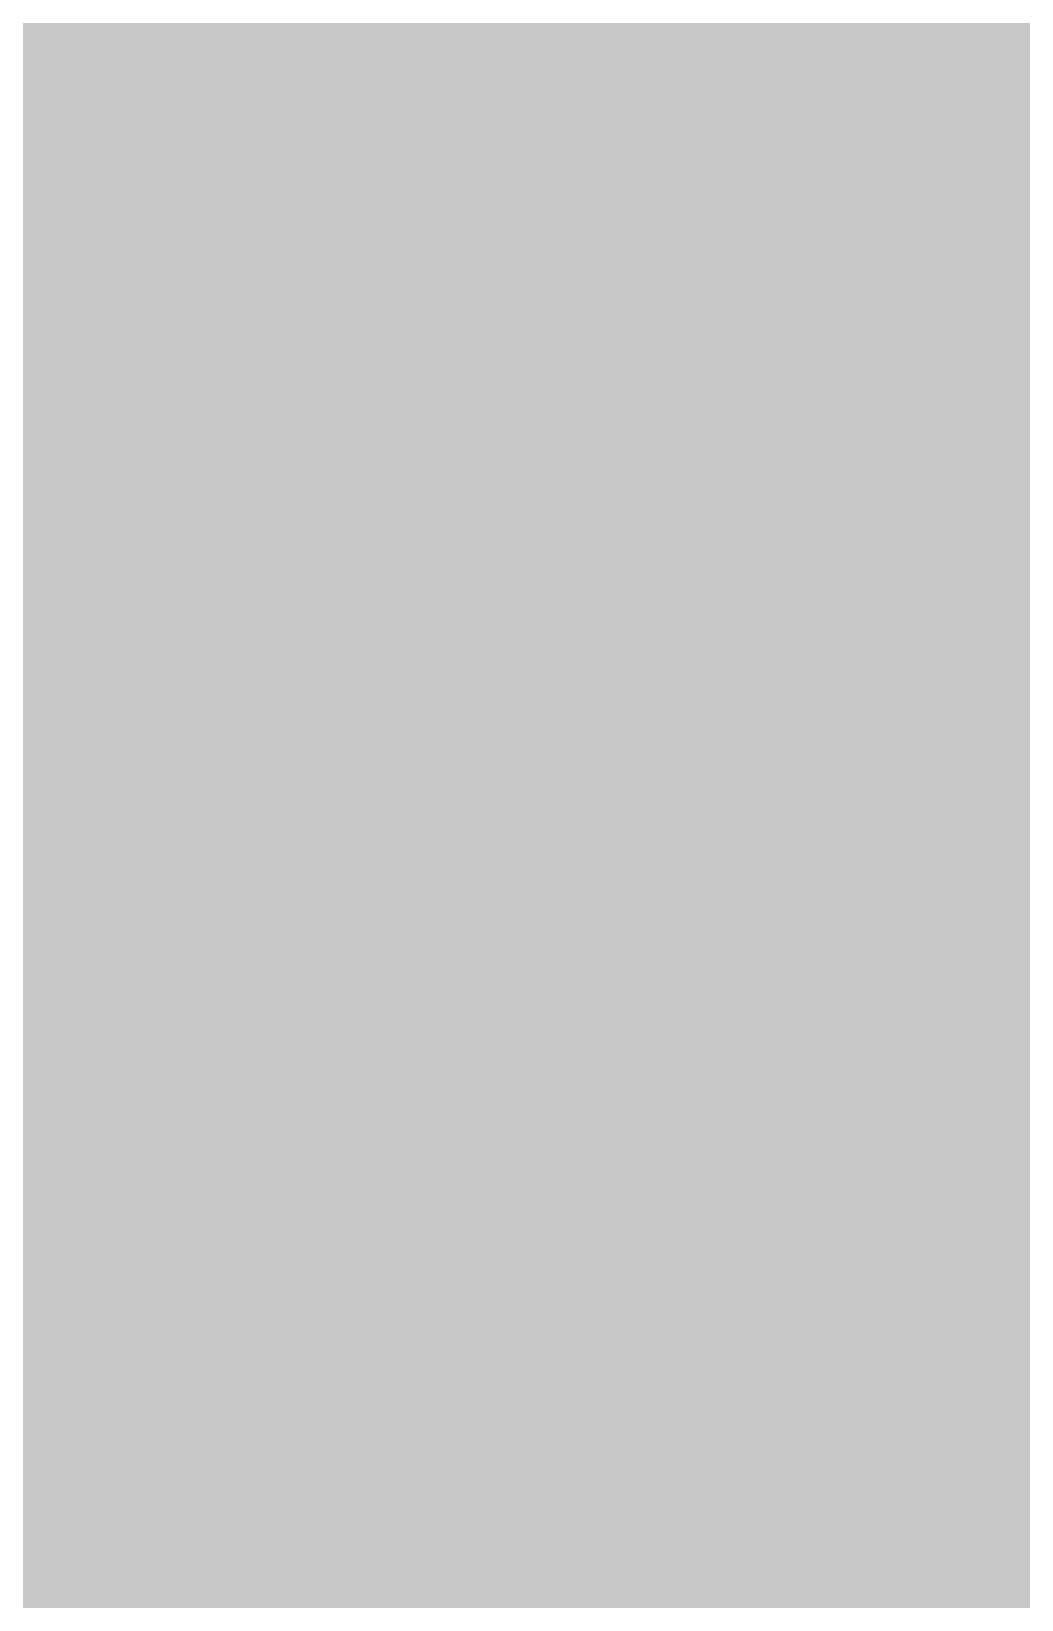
# Model space of a CAD drawing. Header units: millimetres. Extents: x 0 to 212, y 0 to 116.
# Drawn here: x 37.45 to 58.78, y 24.48 to 58.26 of the extents above; entities that cross this region are included whole.
import ezdxf

# ---------------------------------------------------------------- set-up
doc = ezdxf.new("R2010")
doc.units = ezdxf.units.MM

msp = doc.modelspace()

# ---------------------------------------------------------------- hatches: boundary and pattern name
msp.add_hatch(color=254).paths.add_polyline_path([(14.1633, 0.0536), (13.9878, 0.0533), (13.8125, 0.0559), (13.6373, 0.061), (13.462, 0.0686), (13.2893, 0.0787), (13.114, 0.0914), (12.9413, 0.1041), (12.7686, 0.1219), (12.5959, 0.1397), (12.4231, 0.16), (12.2504, 0.1829), (12.0777, 0.2057), (11.9075, 0.2337), (11.7373, 0.2616), (11.5672, 0.2921), (11.397, 0.3251), (11.2268, 0.3607), (11.0592, 0.3988), (10.8915, 0.4369), (10.7239, 0.4775), (10.5562, 0.5207), (10.3886, 0.5664), (10.2235, 0.6121), (10.0584, 0.6629), (9.8933, 0.7137), (9.7307, 0.7671), (9.5682, 0.8204), (9.4056, 0.8788), (9.2431, 0.9373), (9.083, 0.9982), (8.923, 1.0617), (8.763, 1.1252), (8.6055, 1.1938), (8.4455, 1.2624), (8.2906, 1.331), (8.1331, 1.4046), (7.9781, 1.4783), (7.8232, 1.5545), (7.6708, 1.6332), (7.5184, 1.7145), (7.366, 1.7958), (7.2161, 1.8796), (7.0663, 1.966), (6.919, 2.0523), (6.7716, 2.1438), (6.6243, 2.2352), (6.4795, 2.3266), (6.3348, 2.4232), (6.19, 2.5197), (6.0477, 2.6187), (5.908, 2.7178), (5.7683, 2.8194), (5.6286, 2.9235), (5.4915, 3.0302), (5.3543, 3.1369), (5.2197, 3.2461), (5.0851, 3.3579), (4.953, 3.4722), (4.8209, 3.5865), (4.6914, 3.7033), (4.5644, 3.8202), (4.4348, 3.9395), (4.3104, 4.0615), (4.1859, 4.1859), (4.0615, 4.3104), (3.9395, 4.4348), (3.8202, 4.5618), (3.7033, 4.6914), (3.5865, 4.8209), (3.4722, 4.953), (3.3579, 5.0851), (3.2487, 5.2197), (3.1369, 5.3543), (3.0302, 5.4915), (2.9235, 5.6286), (2.8194, 5.7683), (2.7178, 5.908), (2.6187, 6.0477), (2.5197, 6.19), (2.4232, 6.3348), (2.3266, 6.477), (2.2352, 6.6243), (2.1438, 6.7691), (2.0523, 6.919), (1.966, 7.0663), (1.8796, 7.2161), (1.7958, 7.366), (1.7145, 7.5184), (1.6332, 7.6708), (1.5545, 7.8232), (1.4783, 7.9781), (1.4046, 8.1331), (1.331, 8.2906), (1.2598, 8.4455), (1.1913, 8.603), (1.1252, 8.763), (1.0592, 8.923), (0.9982, 9.083), (0.9373, 9.2431), (0.8763, 9.4056), (0.8204, 9.5682), (0.7645, 9.7307), (0.7112, 9.8933), (0.6604, 10.0584), (0.6121, 10.2235), (0.5639, 10.3911), (0.5207, 10.5562), (0.4775, 10.7239), (0.4343, 10.8915), (0.3962, 11.0592), (0.3607, 11.2268), (0.3251, 11.397), (0.2921, 11.5672), (0.2616, 11.7373), (0.2311, 11.9075), (0.2057, 12.0802), (0.1803, 12.2504), (0.1575, 12.4231), (0.1372, 12.5959), (0.1194, 12.7686), (0.1041, 12.9413), (0.0889, 13.1166), (0.0787, 13.2893), (0.0686, 13.4645), (0.061, 13.6373), (0.0559, 13.8125), (0.0508, 13.9878), (0.0508, 14.163), (0.0522, 102.3592), (0.0508, 102.5322), (0.0559, 102.7074), (0.061, 102.8827), (0.0686, 103.058), (0.0787, 103.2307), (0.0889, 103.4059), (0.1041, 103.5787), (0.1194, 103.7514), (0.1372, 103.9241), (0.1575, 104.0968), (0.1803, 104.2695), (0.2057, 104.4423), (0.2311, 104.6124), (0.2616, 104.7826), (0.2921, 104.9528), (0.3251, 105.123), (0.3607, 105.2932), (0.3962, 105.4608), (0.4343, 105.6284), (0.4775, 105.7961), (0.5207, 105.9637), (0.5639, 106.1314), (0.6121, 106.2965), (0.6604, 106.4616), (0.7112, 106.6267), (0.7645, 106.7892), (0.8204, 106.9518), (0.8763, 107.1143), (0.9373, 107.2769), (0.9982, 107.4369), (1.0592, 107.5969), (1.1252, 107.757), (1.1913, 107.9144), (1.2598, 108.0745), (1.331, 108.2294), (1.4046, 108.3869), (1.4783, 108.5418), (1.5545, 108.6968), (1.6332, 108.8492), (1.7145, 109.0016), (1.7958, 109.154), (1.8796, 109.3038), (1.966, 109.4537), (2.0523, 109.601), (2.1438, 109.7483), (2.2352, 109.8956), (2.3266, 110.0404), (2.4232, 110.1852), (2.5197, 110.33), (2.6187, 110.4722), (2.7178, 110.6119), (2.8194, 110.7516), (2.9235, 110.8913), (3.0302, 111.0285), (3.1369, 111.1656), (3.2487, 111.3003), (3.3579, 111.4349), (3.4722, 111.567), (3.5865, 111.699), (3.7033, 111.8286), (3.8202, 111.9556), (3.9395, 112.0851), (4.0615, 112.2096), (4.1859, 112.334), (4.3104, 112.4585), (4.4348, 112.5804), (4.5644, 112.6998), (4.6914, 112.8166), (4.8209, 112.9335), (4.953, 113.0478), (5.0851, 113.1621), (5.2197, 113.2713), (5.3543, 113.3831), (5.4915, 113.4897), (5.6286, 113.5964), (5.7683, 113.7006), (5.908, 113.8022), (6.0477, 113.9012), (6.19, 114.0003), (6.3348, 114.0968), (6.4795, 114.1933), (6.6243, 114.2848), (6.7716, 114.3762), (6.919, 114.4676), (7.0663, 114.554), (7.2161, 114.6404), (7.366, 114.7242), (7.5184, 114.8055), (7.6708, 114.8867), (7.8232, 114.9655), (7.9781, 115.0417), (8.1331, 115.1153), (8.2906, 115.189), (8.4455, 115.2601), (8.6055, 115.3287), (8.763, 115.3947), (8.923, 115.4608), (9.083, 115.5217), (9.2431, 115.5827), (9.4056, 115.6437), (9.5682, 115.6995), (9.7307, 115.7554), (9.8933, 115.8088), (10.0584, 115.8596), (10.2235, 115.9078), (10.3886, 115.9561), (10.5562, 115.9993), (10.7239, 116.0424), (10.8915, 116.0856), (11.0592, 116.1237), (11.2268, 116.1593), (11.397, 116.1948), (11.5672, 116.2279), (11.7373, 116.2583), (11.9075, 116.2888), (12.0777, 116.3142), (12.2504, 116.3396), (12.4231, 116.3625), (12.5959, 116.3828), (12.7686, 116.4006), (12.9413, 116.4158), (13.114, 116.4311), (13.2893, 116.4412), (13.462, 116.4514), (13.6373, 116.459), (13.8125, 116.4641), (13.9878, 116.4692), (14.163, 116.4692), (197.6078, 116.4703), (197.7822, 116.4692), (197.9574, 116.4641), (198.1327, 116.459), (198.3054, 116.4514), (198.4807, 116.4412), (198.6534, 116.4311), (198.8287, 116.4158), (199.0014, 116.4006), (199.1741, 116.3828), (199.3468, 116.3625), (199.5195, 116.3396), (199.6897, 116.3142), (199.8624, 116.2888), (200.0326, 116.2583), (200.2028, 116.2279), (200.373, 116.1948), (200.5432, 116.1593), (200.7108, 116.1237), (200.8784, 116.0856), (201.0461, 116.0424), (201.2137, 115.9993), (201.3788, 115.9561), (201.5465, 115.9078), (201.7116, 115.8596), (201.8767, 115.8088), (202.0392, 115.7554), (202.2018, 115.6995), (202.3643, 115.6437), (202.5269, 115.5827), (202.6869, 115.5217), (202.8469, 115.4608), (203.007, 115.3947), (203.167, 115.3287), (203.3245, 115.2601), (203.4794, 115.189), (203.6369, 115.1153), (203.7918, 115.0417), (203.9468, 114.9655), (204.0992, 114.8867), (204.2516, 114.8055), (204.404, 114.7242), (204.5538, 114.6404), (204.7037, 114.554), (204.8535, 114.4676), (205.0009, 114.3762), (205.1456, 114.2848), (205.293, 114.1933), (205.4352, 114.0968), (205.58, 114.0003), (205.7222, 113.9012), (205.8619, 113.8022), (206.0016, 113.7006), (206.1413, 113.5964), (206.2785, 113.4897), (206.4156, 113.3831), (206.5503, 113.2713), (206.6849, 113.1621), (206.817, 113.0478), (206.949, 112.9335), (207.0786, 112.8166), (207.2081, 112.6998), (207.3351, 112.5804), (207.4596, 112.4585), (207.584, 112.334), (207.7085, 112.2096), (207.8304, 112.0851), (207.9498, 111.9556), (208.0666, 111.8286), (208.1835, 111.699), (208.2978, 111.567), (208.4121, 111.4349), (208.5238, 111.3003), (208.6331, 111.1656), (208.7397, 111.0285), (208.8464, 110.8913), (208.9506, 110.7516), (209.0522, 110.6119), (209.1512, 110.4722), (209.2503, 110.33), (209.3468, 110.1852), (209.4433, 110.0404), (209.5348, 109.8956), (209.6262, 109.7483), (209.7176, 109.601), (209.804, 109.4537), (209.8904, 109.3038), (209.9742, 109.154), (210.0555, 109.0016), (210.1367, 108.8492), (210.2155, 108.6968), (210.2917, 108.5418), (210.3653, 108.3869), (210.439, 108.2294), (210.5076, 108.0745), (210.5762, 107.9144), (210.6447, 107.757), (210.7082, 107.5969), (210.7717, 107.4369), (210.8327, 107.2769), (210.8911, 107.1143), (210.9495, 106.9518), (211.0029, 106.7892), (211.0562, 106.6267), (211.107, 106.4616), (211.1578, 106.2965), (211.2035, 106.1314), (211.2493, 105.9637), (211.2924, 105.7961), (211.3331, 105.6284), (211.3712, 105.4608), (211.4093, 105.2932), (211.4448, 105.123), (211.4779, 104.9528), (211.5083, 104.7826), (211.5363, 104.6124), (211.5642, 104.4423), (211.5871, 104.2695), (211.6099, 104.0968), (211.6303, 103.9241), (211.648, 103.7514), (211.6658, 103.5787), (211.6785, 103.4059), (211.6912, 103.2307), (211.7014, 103.058), (211.709, 102.8827), (211.7141, 102.7074), (211.7166, 102.5322), (211.7166, 102.3569), (211.7189, 14.1647), (211.7166, 13.9878), (211.7141, 13.8125), (211.709, 13.6373), (211.7014, 13.4645), (211.6912, 13.2893), (211.6785, 13.1166), (211.6658, 12.9413), (211.648, 12.7686), (211.6303, 12.5959), (211.6099, 12.4231), (211.5871, 12.2504), (211.5642, 12.0802), (211.5363, 11.9075), (211.5083, 11.7373), (211.4779, 11.5672), (211.4448, 11.397), (211.4093, 11.2268), (211.3712, 11.0592), (211.3331, 10.8915), (211.2924, 10.7239), (211.2493, 10.5562), (211.2035, 10.3911), (211.1578, 10.2235), (211.107, 10.0584), (211.0562, 9.8933), (211.0029, 9.7307), (210.9495, 9.5682), (210.8911, 9.4056), (210.8327, 9.2431), (210.7717, 9.083), (210.7082, 8.923), (210.6447, 8.763), (210.5762, 8.603), (210.5076, 8.4455), (210.439, 8.2906), (210.3653, 8.1331), (210.2917, 7.9781), (210.2155, 7.8232), (210.1367, 7.6708), (210.0555, 7.5184), (209.9742, 7.366), (209.8904, 7.2161), (209.804, 7.0663), (209.7176, 6.919), (209.6262, 6.7691), (209.5348, 6.6243), (209.4433, 6.477), (209.3468, 6.3348), (209.2503, 6.19), (209.1512, 6.0477), (209.0522, 5.908), (208.9506, 5.7683), (208.8464, 5.6286), (208.7397, 5.4915), (208.6331, 5.3543), (208.5238, 5.2197), (208.4121, 5.0851), (208.2978, 4.953), (208.1835, 4.8209), (208.0666, 4.6914), (207.9498, 4.5618), (207.8304, 4.4348), (207.7085, 4.3104), (207.584, 4.1859), (207.4596, 4.0615), (207.3351, 3.9395), (207.2081, 3.8202), (207.0786, 3.7033), (206.949, 3.5865), (206.817, 3.4722), (206.6849, 3.3579), (206.5503, 3.2461), (206.4156, 3.1369), (206.2785, 3.0302), (206.1413, 2.9235), (206.0016, 2.8194), (205.8619, 2.7178), (205.7222, 2.6187), (205.58, 2.5197), (205.4352, 2.4232), (205.293, 2.3266), (205.1456, 2.2352), (205.0009, 2.1438), (204.8535, 2.0523), (204.7037, 1.966), (204.5538, 1.8796), (204.404, 1.7958), (204.2516, 1.7145), (204.0992, 1.6332), (203.9468, 1.5545), (203.7918, 1.4783), (203.6369, 1.4046), (203.4794, 1.331), (203.3245, 1.2624), (203.167, 1.1938), (203.007, 1.1252), (202.8469, 1.0617), (202.6869, 0.9982), (202.5269, 0.9373), (202.3643, 0.8788), (202.2018, 0.8204), (202.0392, 0.7671), (201.8767, 0.7137), (201.7116, 0.6629), (201.5465, 0.6121), (201.3788, 0.5664), (201.2137, 0.5207), (201.0461, 0.4775), (200.8784, 0.4369), (200.7108, 0.3988), (200.5432, 0.3607), (200.373, 0.3251), (200.2028, 0.2921), (200.0326, 0.2616), (199.8624, 0.2337), (199.6897, 0.2057), (199.5195, 0.1829), (199.3468, 0.16), (199.1741, 0.1397), (199.0014, 0.1219), (198.8287, 0.1041), (198.6534, 0.0914), (198.4807, 0.0787), (198.3054, 0.0686), (198.1327, 0.061), (197.9574, 0.0559), (197.7822, 0.0533), (197.6069, 0.0533)])
h = msp.add_hatch(color=59)
edge = h.paths.add_edge_path()
edge.add_line((46.7265, 25.0649), (46.9544, 25.0647))
edge.add_line((46.9544, 25.0647), (47.183, 25.0723))
edge.add_line((47.183, 25.0723), (47.4091, 25.0825))
edge.add_line((47.4091, 25.0825), (47.6301, 25.0977))
edge.add_line((47.6301, 25.0977), (47.8511, 25.1155))
edge.add_line((47.8511, 25.1155), (48.0695, 25.1409))
edge.add_line((48.0695, 25.1409), (48.2854, 25.1689))
edge.add_line((48.2854, 25.1689), (48.4988, 25.1993))
edge.add_line((48.4988, 25.1993), (48.7096, 25.2374))
edge.add_line((48.7096, 25.2374), (48.9179, 25.2781))
edge.add_line((48.9179, 25.2781), (49.1236, 25.3238))
edge.add_line((49.1236, 25.3238), (49.3268, 25.3746))
edge.add_line((49.3268, 25.3746), (49.5249, 25.4305))
edge.add_line((49.5249, 25.4305), (49.723, 25.4914))
edge.add_line((49.723, 25.4914), (49.9161, 25.5549))
edge.add_line((49.9161, 25.5549), (50.1091, 25.6261))
edge.add_line((50.1091, 25.6261), (50.2971, 25.6997))
edge.add_line((50.2971, 25.6997), (50.4825, 25.781))
edge.add_line((50.4825, 25.781), (50.6654, 25.8648))
edge.add_line((50.6654, 25.8648), (50.8457, 25.9537))
edge.add_line((50.8457, 25.9537), (51.021, 26.0477))
edge.add_line((51.021, 26.0477), (51.1937, 26.1493))
edge.add_line((51.1937, 26.1493), (51.3639, 26.2534))
edge.add_line((51.3639, 26.2534), (51.5315, 26.3627))
edge.add_line((51.5315, 26.3627), (51.6941, 26.4795))
edge.add_line((51.6941, 26.4795), (51.8566, 26.5989))
edge.add_line((51.8566, 26.5989), (52.0116, 26.7259))
edge.add_line((52.0116, 26.7259), (52.1665, 26.8554))
edge.add_line((52.1665, 26.8554), (52.3164, 26.9926))
edge.add_line((52.3164, 26.9926), (52.4637, 27.1348))
edge.add_line((52.4637, 27.1348), (52.6059, 27.2821))
edge.add_line((52.6059, 27.2821), (52.7456, 27.4345))
edge.add_line((52.7456, 27.4345), (52.8828, 27.5946))
edge.add_line((52.8828, 27.5946), (53.0149, 27.7597))
edge.add_line((53.0149, 27.7597), (53.1419, 27.9298))
edge.add_line((53.1419, 27.9298), (53.2663, 28.1051))
edge.add_line((53.2663, 28.1051), (53.3883, 28.2854))
edge.add_line((53.3883, 28.2854), (53.5051, 28.4734))
edge.add_line((53.5051, 28.4734), (53.6194, 28.6664))
edge.add_line((53.6194, 28.6664), (53.7286, 28.8671))
edge.add_line((53.7286, 28.8671), (53.8353, 29.0728))
edge.add_line((53.8353, 29.0728), (53.9369, 29.2837))
edge.add_line((53.9369, 29.2837), (54.0334, 29.4996))
edge.add_line((54.0334, 29.4996), (54.1274, 29.7231))
edge.add_line((54.1274, 29.7231), (54.2163, 29.9542))
edge.add_line((54.2163, 29.9542), (54.3001, 30.1879))
edge.add_line((54.3001, 30.1879), (54.3814, 30.4317))
edge.add_line((54.3814, 30.4317), (54.4576, 30.6781))
edge.add_line((54.4576, 30.6781), (54.5313, 30.9347))
edge.add_line((54.5313, 30.9347), (54.5998, 31.1937))
edge.add_line((54.5998, 31.1937), (54.6633, 31.4604))
edge.add_line((54.6633, 31.4604), (54.7218, 31.7348))
edge.add_line((54.7218, 31.7348), (54.7751, 32.0167))
edge.add_line((54.7751, 32.0167), (54.8259, 32.3012))
edge.add_line((54.8259, 32.3012), (54.8716, 32.5958))
edge.add_line((54.8716, 32.5958), (54.9123, 32.8955))
edge.add_line((54.9123, 32.8955), (54.9478, 33.2029))
edge.add_line((54.9478, 33.2029), (54.9808, 33.5153))
edge.add_line((54.9808, 33.5153), (55.0062, 33.8353))
edge.add_line((55.0062, 33.8353), (55.0291, 34.163))
edge.add_line((55.0291, 34.163), (55.0469, 34.4983))
edge.add_line((55.0469, 34.4983), (55.0596, 34.8386))
edge.add_line((55.0596, 34.8386), (55.0672, 35.1866))
edge.add_line((55.0672, 35.1866), (55.0697, 35.5397))
edge.add_line((55.0697, 35.5397), (55.0672, 35.8953))
edge.add_line((55.0672, 35.8953), (55.0596, 36.2433))
edge.add_line((55.0596, 36.2433), (55.0469, 36.5836))
edge.add_line((55.0469, 36.5836), (55.0291, 36.9189))
edge.add_line((55.0291, 36.9189), (55.0062, 37.2466))
edge.add_line((55.0062, 37.2466), (54.9808, 37.5666))
edge.add_line((54.9808, 37.5666), (54.9478, 37.879))
edge.add_line((54.9478, 37.879), (54.9123, 38.1864))
edge.add_line((54.9123, 38.1864), (54.8716, 38.4861))
edge.add_line((54.8716, 38.4861), (54.8259, 38.7807))
edge.add_line((54.8259, 38.7807), (54.7751, 39.0652))
edge.add_line((54.7751, 39.0652), (54.7218, 39.3471))
edge.add_line((54.7218, 39.3471), (54.6633, 39.6215))
edge.add_line((54.6633, 39.6215), (54.5998, 39.8882))
edge.add_line((54.5998, 39.8882), (54.5313, 40.1498))
edge.add_line((54.5313, 40.1498), (54.4576, 40.4038))
edge.add_line((54.4576, 40.4038), (54.3814, 40.6502))
edge.add_line((54.3814, 40.6502), (54.3001, 40.894))
edge.add_line((54.3001, 40.894), (54.2163, 41.1302))
edge.add_line((54.2163, 41.1302), (54.1274, 41.3588))
edge.add_line((54.1274, 41.3588), (54.0334, 41.5823))
edge.add_line((54.0334, 41.5823), (53.9369, 41.7982))
edge.add_line((53.9369, 41.7982), (53.8353, 42.0116))
edge.add_line((53.8353, 42.0116), (53.7286, 42.2148))
edge.add_line((53.7286, 42.2148), (53.6194, 42.4155))
edge.add_line((53.6194, 42.4155), (53.5051, 42.6085))
edge.add_line((53.5051, 42.6085), (53.3883, 42.7965))
edge.add_line((53.3883, 42.7965), (53.2663, 42.9768))
edge.add_line((53.2663, 42.9768), (53.1419, 43.1521))
edge.add_line((53.1419, 43.1521), (53.0149, 43.3222))
edge.add_line((53.0149, 43.3222), (52.8828, 43.4873))
edge.add_line((52.8828, 43.4873), (52.7456, 43.6474))
edge.add_line((52.7456, 43.6474), (52.6059, 43.7998))
edge.add_line((52.6059, 43.7998), (52.4637, 43.9471))
edge.add_line((52.4637, 43.9471), (52.3164, 44.0893))
edge.add_line((52.3164, 44.0893), (52.1665, 44.2265))
edge.add_line((52.1665, 44.2265), (52.0116, 44.356))
edge.add_line((52.0116, 44.356), (51.8566, 44.483))
edge.add_line((51.8566, 44.483), (51.6941, 44.6024))
edge.add_line((51.6941, 44.6024), (51.5315, 44.7192))
edge.add_line((51.5315, 44.7192), (51.3639, 44.8285))
edge.add_line((51.3639, 44.8285), (51.1937, 44.9326))
edge.add_line((51.1937, 44.9326), (51.021, 45.0342))
edge.add_line((51.021, 45.0342), (50.8457, 45.1282))
edge.add_line((50.8457, 45.1282), (50.6654, 45.2171))
edge.add_line((50.6654, 45.2171), (50.4825, 45.3009))
edge.add_line((50.4825, 45.3009), (50.2971, 45.3822))
edge.add_line((50.2971, 45.3822), (50.1091, 45.4558))
edge.add_line((50.1091, 45.4558), (49.9161, 45.527))
edge.add_line((49.9161, 45.527), (49.723, 45.5905))
edge.add_line((49.723, 45.5905), (49.5249, 45.6514))
edge.add_line((49.5249, 45.6514), (49.3268, 45.7073))
edge.add_line((49.3268, 45.7073), (49.1236, 45.7581))
edge.add_line((49.1236, 45.7581), (48.9179, 45.8038))
edge.add_line((48.9179, 45.8038), (48.7096, 45.8445))
edge.add_line((48.7096, 45.8445), (48.4988, 45.88))
edge.add_line((48.4988, 45.88), (48.2854, 45.913))
edge.add_line((48.2854, 45.913), (48.0695, 45.941))
edge.add_line((48.0695, 45.941), (47.8511, 45.9638))
edge.add_line((47.8511, 45.9638), (47.6301, 45.9842))
edge.add_line((47.6301, 45.9842), (47.4091, 45.9994))
edge.add_line((47.4091, 45.9994), (47.183, 46.0096))
edge.add_line((47.183, 46.0096), (46.9544, 46.0146))
edge.add_line((46.9544, 46.0146), (46.7258, 46.0172))
edge.add_line((46.7258, 46.0172), (46.4947, 46.0146))
edge.add_line((46.4947, 46.0146), (46.2686, 46.0096))
edge.add_line((46.2686, 46.0096), (46.0426, 45.9994))
edge.add_line((46.0426, 45.9994), (45.8191, 45.9842))
edge.add_line((45.8191, 45.9842), (45.5981, 45.9638))
edge.add_line((45.5981, 45.9638), (45.3796, 45.941))
edge.add_line((45.3796, 45.941), (45.1663, 45.913))
edge.add_line((45.1663, 45.913), (44.9529, 45.88))
edge.add_line((44.9529, 45.88), (44.7421, 45.8445))
edge.add_line((44.7421, 45.8445), (44.5338, 45.8038))
edge.add_line((44.5338, 45.8038), (44.3281, 45.7581))
edge.add_line((44.3281, 45.7581), (44.1249, 45.7073))
edge.add_line((44.1249, 45.7073), (43.9268, 45.6514))
edge.add_line((43.9268, 45.6514), (43.7286, 45.5905))
edge.add_line((43.7286, 45.5905), (43.5331, 45.527))
edge.add_line((43.5331, 45.527), (43.3426, 45.4558))
edge.add_line((43.3426, 45.4558), (43.1546, 45.3822))
edge.add_line((43.1546, 45.3822), (42.9692, 45.3009))
edge.add_line((42.9692, 45.3009), (42.7863, 45.2171))
edge.add_line((42.7863, 45.2171), (42.606, 45.1282))
edge.add_line((42.606, 45.1282), (42.4307, 45.0342))
edge.add_line((42.4307, 45.0342), (42.258, 44.9326))
edge.add_line((42.258, 44.9326), (42.0878, 44.8285))
edge.add_line((42.0878, 44.8285), (41.9202, 44.7192))
edge.add_line((41.9202, 44.7192), (41.7576, 44.6024))
edge.add_line((41.7576, 44.6024), (41.595, 44.483))
edge.add_line((41.595, 44.483), (41.4401, 44.356))
edge.add_line((41.4401, 44.356), (41.2852, 44.2265))
edge.add_line((41.2852, 44.2265), (41.1353, 44.0893))
edge.add_line((41.1353, 44.0893), (40.988, 43.9471))
edge.add_line((40.988, 43.9471), (40.8457, 43.7998))
edge.add_line((40.8457, 43.7998), (40.706, 43.6474))
edge.add_line((40.706, 43.6474), (40.5689, 43.4873))
edge.add_line((40.5689, 43.4873), (40.4368, 43.3222))
edge.add_line((40.4368, 43.3222), (40.3098, 43.1521))
edge.add_line((40.3098, 43.1521), (40.1853, 42.9768))
edge.add_line((40.1853, 42.9768), (40.0634, 42.7965))
edge.add_line((40.0634, 42.7965), (39.9466, 42.6085))
edge.add_line((39.9466, 42.6085), (39.8323, 42.4155))
edge.add_line((39.8323, 42.4155), (39.7231, 42.2148))
edge.add_line((39.7231, 42.2148), (39.6164, 42.0116))
edge.add_line((39.6164, 42.0116), (39.5148, 41.7982))
edge.add_line((39.5148, 41.7982), (39.4183, 41.5823))
edge.add_line((39.4183, 41.5823), (39.3243, 41.3588))
edge.add_line((39.3243, 41.3588), (39.2354, 41.1302))
edge.add_line((39.2354, 41.1302), (39.1516, 40.894))
edge.add_line((39.1516, 40.894), (39.0703, 40.6502))
edge.add_line((39.0703, 40.6502), (38.9941, 40.4038))
edge.add_line((38.9941, 40.4038), (38.9204, 40.1498))
edge.add_line((38.9204, 40.1498), (38.8518, 39.8882))
edge.add_line((38.8518, 39.8882), (38.7883, 39.6215))
edge.add_line((38.7883, 39.6215), (38.7299, 39.3471))
edge.add_line((38.7299, 39.3471), (38.6766, 39.0652))
edge.add_line((38.6766, 39.0652), (38.6258, 38.7807))
edge.add_line((38.6258, 38.7807), (38.5801, 38.4861))
edge.add_line((38.5801, 38.4861), (38.5394, 38.1864))
edge.add_line((38.5394, 38.1864), (38.5039, 37.879))
edge.add_line((38.5039, 37.879), (38.4708, 37.5666))
edge.add_line((38.4708, 37.5666), (38.4454, 37.2466))
edge.add_line((38.4454, 37.2466), (38.4226, 36.9189))
edge.add_line((38.4226, 36.9189), (38.4048, 36.5836))
edge.add_line((38.4048, 36.5836), (38.3921, 36.2433))
edge.add_line((38.3921, 36.2433), (38.3845, 35.8953))
edge.add_line((38.3845, 35.8953), (38.3819, 35.5397))
edge.add_line((38.3819, 35.5397), (38.3845, 35.2044))
edge.add_line((38.3845, 35.2044), (38.3921, 34.8717))
edge.add_line((38.3921, 34.8717), (38.4048, 34.5465))
edge.add_line((38.4048, 34.5465), (38.4226, 34.2265))
edge.add_line((38.4226, 34.2265), (38.4454, 33.9141))
edge.add_line((38.4454, 33.9141), (38.4708, 33.6067))
edge.add_line((38.4708, 33.6067), (38.5039, 33.3045))
edge.add_line((38.5039, 33.3045), (38.5394, 33.0073))
edge.add_line((38.5394, 33.0073), (38.5801, 32.7177))
edge.add_line((38.5801, 32.7177), (38.6258, 32.4307))
edge.add_line((38.6258, 32.4307), (38.6766, 32.1513))
edge.add_line((38.6766, 32.1513), (38.7299, 31.8795))
edge.add_line((38.7299, 31.8795), (38.7883, 31.6103))
edge.add_line((38.7883, 31.6103), (38.8518, 31.3487))
edge.add_line((38.8518, 31.3487), (38.9204, 31.0921))
edge.add_line((38.9204, 31.0921), (38.9941, 30.8432))
edge.add_line((38.9941, 30.8432), (39.0703, 30.5968))
edge.add_line((39.0703, 30.5968), (39.1516, 30.3581))
edge.add_line((39.1516, 30.3581), (39.2354, 30.1244))
edge.add_line((39.2354, 30.1244), (39.3243, 29.8958))
edge.add_line((39.3243, 29.8958), (39.4183, 29.6723))
edge.add_line((39.4183, 29.6723), (39.5148, 29.4538))
edge.add_line((39.5148, 29.4538), (39.6164, 29.243))
edge.add_line((39.6164, 29.243), (39.7231, 29.0373))
edge.add_line((39.7231, 29.0373), (39.8323, 28.8366))
edge.add_line((39.8323, 28.8366), (39.9466, 28.641))
edge.add_line((39.9466, 28.641), (40.0634, 28.4505))
edge.add_line((40.0634, 28.4505), (40.1853, 28.2651))
edge.add_line((40.1853, 28.2651), (40.3098, 28.0873))
edge.add_line((40.3098, 28.0873), (40.4368, 27.9121))
edge.add_line((40.4368, 27.9121), (40.5689, 27.7444))
edge.add_line((40.5689, 27.7444), (40.706, 27.5819))
edge.add_line((40.706, 27.5819), (40.8457, 27.4218))
edge.add_line((40.8457, 27.4218), (40.988, 27.2694))
edge.add_line((40.988, 27.2694), (41.1353, 27.1221))
edge.add_line((41.1353, 27.1221), (41.2852, 26.9824))
edge.add_line((41.2852, 26.9824), (41.4401, 26.8453))
edge.add_line((41.4401, 26.8453), (41.595, 26.7132))
edge.add_line((41.595, 26.7132), (41.7576, 26.5862))
edge.add_line((41.7576, 26.5862), (41.9202, 26.4643))
edge.add_line((41.9202, 26.4643), (42.0878, 26.35))
edge.add_line((42.0878, 26.35), (42.258, 26.2382))
edge.add_line((42.258, 26.2382), (42.4307, 26.1315))
edge.add_line((42.4307, 26.1315), (42.606, 26.0325))
edge.add_line((42.606, 26.0325), (42.7863, 25.9359))
edge.add_line((42.7863, 25.9359), (42.9692, 25.847))
edge.add_line((42.9692, 25.847), (43.1546, 25.7607))
edge.add_line((43.1546, 25.7607), (43.3426, 25.6794))
edge.add_line((43.3426, 25.6794), (43.5331, 25.6057))
edge.add_line((43.5331, 25.6057), (43.7286, 25.5346))
edge.add_line((43.7286, 25.5346), (43.9268, 25.4686))
edge.add_line((43.9268, 25.4686), (44.1249, 25.4076))
edge.add_line((44.1249, 25.4076), (44.3281, 25.3543))
edge.add_line((44.3281, 25.3543), (44.5338, 25.3035))
edge.add_line((44.5338, 25.3035), (44.7421, 25.2578))
edge.add_line((44.7421, 25.2578), (44.9529, 25.2171))
edge.add_line((44.9529, 25.2171), (45.1663, 25.179))
edge.add_line((45.1663, 25.179), (45.3796, 25.1485))
edge.add_line((45.3796, 25.1485), (45.5981, 25.1231))
edge.add_line((45.5981, 25.1231), (45.8191, 25.1003))
edge.add_line((45.8191, 25.1003), (46.0426, 25.085))
edge.add_line((46.0426, 25.085), (46.2686, 25.0723))
edge.add_line((46.2686, 25.0723), (46.4947, 25.0647))
edge.add_line((46.4947, 25.0647), (46.7258, 25.0647))
edge = h.paths.add_edge_path(flags=16)
edge.add_line((46.7265, 42.8773), (46.8655, 42.8752))
edge.add_line((46.8655, 42.8752), (47.0027, 42.8701))
edge.add_line((47.0027, 42.8701), (47.1399, 42.8625))
edge.add_line((47.1399, 42.8625), (47.2719, 42.8498))
edge.add_line((47.2719, 42.8498), (47.404, 42.8371))
edge.add_line((47.404, 42.8371), (47.531, 42.8193))
edge.add_line((47.531, 42.8193), (47.6555, 42.799))
edge.add_line((47.6555, 42.799), (47.7799, 42.7736))
edge.add_line((47.7799, 42.7736), (47.8993, 42.7457))
edge.add_line((47.8993, 42.7457), (48.0187, 42.7152))
edge.add_line((48.0187, 42.7152), (48.133, 42.6822))
edge.add_line((48.133, 42.6822), (48.2473, 42.6441))
edge.add_line((48.2473, 42.6441), (48.3565, 42.6034))
edge.add_line((48.3565, 42.6034), (48.4657, 42.5602))
edge.add_line((48.4657, 42.5602), (48.5724, 42.512))
edge.add_line((48.5724, 42.512), (48.6766, 42.4612))
edge.add_line((48.6766, 42.4612), (48.7756, 42.4078))
edge.add_line((48.7756, 42.4078), (48.8747, 42.3494))
edge.add_line((48.8747, 42.3494), (48.9712, 42.2885))
edge.add_line((48.9712, 42.2885), (49.0652, 42.2224))
edge.add_line((49.0652, 42.2224), (49.1566, 42.1538))
edge.add_line((49.1566, 42.1538), (49.2481, 42.0827))
edge.add_line((49.2481, 42.0827), (49.3344, 42.0065))
edge.add_line((49.3344, 42.0065), (49.4182, 41.9252))
edge.add_line((49.4182, 41.9252), (49.5021, 41.844))
edge.add_line((49.5021, 41.844), (49.5808, 41.7576))
edge.add_line((49.5808, 41.7576), (49.6595, 41.6662))
edge.add_line((49.6595, 41.6662), (49.7357, 41.5722))
edge.add_line((49.7357, 41.5722), (49.8069, 41.4757))
edge.add_line((49.8069, 41.4757), (49.878, 41.3741))
edge.add_line((49.878, 41.3741), (49.9466, 41.2674))
edge.add_line((49.9466, 41.2674), (50.0151, 41.1582))
edge.add_line((50.0151, 41.1582), (50.0786, 41.0464))
edge.add_line((50.0786, 41.0464), (50.1421, 40.9296))
edge.add_line((50.1421, 40.9296), (50.2006, 40.8076))
edge.add_line((50.2006, 40.8076), (50.259, 40.6832))
edge.add_line((50.259, 40.6832), (50.3149, 40.5562))
edge.add_line((50.3149, 40.5562), (50.3682, 40.4241))
edge.add_line((50.3682, 40.4241), (50.419, 40.2869))
edge.add_line((50.419, 40.2869), (50.4673, 40.1472))
edge.add_line((50.4673, 40.1472), (50.5155, 40.0025))
edge.add_line((50.5155, 40.0025), (50.5612, 39.8551))
edge.add_line((50.5612, 39.8551), (50.6019, 39.7027))
edge.add_line((50.6019, 39.7027), (50.6425, 39.5453))
edge.add_line((50.6425, 39.5453), (50.6832, 39.3852))
edge.add_line((50.6832, 39.3852), (50.7187, 39.2227))
edge.add_line((50.7187, 39.2227), (50.7543, 39.0525))
edge.add_line((50.7543, 39.0525), (50.7848, 38.8798))
edge.add_line((50.7848, 38.8798), (50.8152, 38.7045))
edge.add_line((50.8152, 38.7045), (50.8432, 38.5242))
edge.add_line((50.8432, 38.5242), (50.8711, 38.3388))
edge.add_line((50.8711, 38.3388), (50.894, 38.1483))
edge.add_line((50.894, 38.1483), (50.9168, 37.9552))
edge.add_line((50.9168, 37.9552), (50.9372, 37.7571))
edge.add_line((50.9372, 37.7571), (50.9549, 37.5564))
edge.add_line((50.9549, 37.5564), (50.9727, 37.3482))
edge.add_line((50.9727, 37.3482), (50.9854, 37.1373))
edge.add_line((50.9854, 37.1373), (50.9981, 36.924))
edge.add_line((50.9981, 36.924), (51.0083, 36.703))
edge.add_line((51.0083, 36.703), (51.0184, 36.4795))
edge.add_line((51.0184, 36.4795), (51.0235, 36.2509))
edge.add_line((51.0235, 36.2509), (51.0286, 36.0197))
edge.add_line((51.0286, 36.0197), (51.0311, 35.7835))
edge.add_line((51.0311, 35.7835), (51.0337, 35.5397))
edge.add_line((51.0337, 35.5397), (51.0311, 35.3212))
edge.add_line((51.0311, 35.3212), (51.0286, 35.1079))
edge.add_line((51.0286, 35.1079), (51.0235, 34.8945))
edge.add_line((51.0235, 34.8945), (51.0184, 34.6837))
edge.add_line((51.0184, 34.6837), (51.0083, 34.478))
edge.add_line((51.0083, 34.478), (50.9981, 34.2748))
edge.add_line((50.9981, 34.2748), (50.9854, 34.0741))
edge.add_line((50.9854, 34.0741), (50.9727, 33.8785))
edge.add_line((50.9727, 33.8785), (50.9549, 33.6829))
edge.add_line((50.9549, 33.6829), (50.9372, 33.4924))
edge.add_line((50.9372, 33.4924), (50.9168, 33.3045))
edge.add_line((50.9168, 33.3045), (50.894, 33.1216))
edge.add_line((50.894, 33.1216), (50.8711, 32.9387))
edge.add_line((50.8711, 32.9387), (50.8432, 32.7609))
edge.add_line((50.8432, 32.7609), (50.8152, 32.5857))
edge.add_line((50.8152, 32.5857), (50.7848, 32.4129))
edge.add_line((50.7848, 32.4129), (50.7543, 32.2453))
edge.add_line((50.7543, 32.2453), (50.7187, 32.0802))
edge.add_line((50.7187, 32.0802), (50.6832, 31.9176))
edge.add_line((50.6832, 31.9176), (50.6425, 31.7602))
edge.add_line((50.6425, 31.7602), (50.6019, 31.6027))
edge.add_line((50.6019, 31.6027), (50.5612, 31.4528))
edge.add_line((50.5612, 31.4528), (50.5155, 31.303))
edge.add_line((50.5155, 31.303), (50.4673, 31.1582))
edge.add_line((50.4673, 31.1582), (50.419, 31.0159))
edge.add_line((50.419, 31.0159), (50.3682, 30.8762))
edge.add_line((50.3682, 30.8762), (50.3149, 30.7391))
edge.add_line((50.3149, 30.7391), (50.259, 30.607))
edge.add_line((50.259, 30.607), (50.2006, 30.48))
edge.add_line((50.2006, 30.48), (50.1421, 30.353))
edge.add_line((50.1421, 30.353), (50.0786, 30.2311))
edge.add_line((50.0786, 30.2311), (50.0151, 30.1142))
edge.add_line((50.0151, 30.1142), (49.9466, 29.9974))
edge.add_line((49.9466, 29.9974), (49.878, 29.8856))
edge.add_line((49.878, 29.8856), (49.8069, 29.779))
edge.add_line((49.8069, 29.779), (49.7357, 29.6723))
edge.add_line((49.7357, 29.6723), (49.6595, 29.5732))
edge.add_line((49.6595, 29.5732), (49.5808, 29.4742))
edge.add_line((49.5808, 29.4742), (49.5021, 29.3802))
edge.add_line((49.5021, 29.3802), (49.4182, 29.2887))
edge.add_line((49.4182, 29.2887), (49.3344, 29.2024))
edge.add_line((49.3344, 29.2024), (49.2481, 29.1186))
edge.add_line((49.2481, 29.1186), (49.1566, 29.0398))
edge.add_line((49.1566, 29.0398), (49.0652, 28.9611))
edge.add_line((49.0652, 28.9611), (48.9712, 28.89))
edge.add_line((48.9712, 28.89), (48.8747, 28.8214))
edge.add_line((48.8747, 28.8214), (48.7756, 28.7553))
edge.add_line((48.7756, 28.7553), (48.6766, 28.6918))
edge.add_line((48.6766, 28.6918), (48.5724, 28.6334))
edge.add_line((48.5724, 28.6334), (48.4657, 28.5801))
edge.add_line((48.4657, 28.5801), (48.3565, 28.5293))
edge.add_line((48.3565, 28.5293), (48.2473, 28.481))
edge.add_line((48.2473, 28.481), (48.133, 28.4378))
edge.add_line((48.133, 28.4378), (48.0187, 28.3972))
edge.add_line((48.0187, 28.3972), (47.8993, 28.3616))
edge.add_line((47.8993, 28.3616), (47.7799, 28.3286))
edge.add_line((47.7799, 28.3286), (47.6555, 28.3007))
edge.add_line((47.6555, 28.3007), (47.531, 28.2753))
edge.add_line((47.531, 28.2753), (47.404, 28.255))
edge.add_line((47.404, 28.255), (47.2719, 28.2372))
edge.add_line((47.2719, 28.2372), (47.1399, 28.2245))
edge.add_line((47.1399, 28.2245), (47.0027, 28.2143))
edge.add_line((47.0027, 28.2143), (46.8655, 28.2092))
edge.add_line((46.8655, 28.2092), (46.7258, 28.2067))
edge.add_line((46.7258, 28.2067), (46.5836, 28.2092))
edge.add_line((46.5836, 28.2092), (46.4464, 28.2143))
edge.add_line((46.4464, 28.2143), (46.3118, 28.2245))
edge.add_line((46.3118, 28.2245), (46.1772, 28.2372))
edge.add_line((46.1772, 28.2372), (46.0477, 28.255))
edge.add_line((46.0477, 28.255), (45.9207, 28.2753))
edge.add_line((45.9207, 28.2753), (45.7937, 28.3007))
edge.add_line((45.7937, 28.3007), (45.6717, 28.3286))
edge.add_line((45.6717, 28.3286), (45.5498, 28.3616))
edge.add_line((45.5498, 28.3616), (45.433, 28.3972))
edge.add_line((45.433, 28.3972), (45.3161, 28.4378))
edge.add_line((45.3161, 28.4378), (45.2044, 28.481))
edge.add_line((45.2044, 28.481), (45.0926, 28.5293))
edge.add_line((45.0926, 28.5293), (44.9859, 28.5801))
edge.add_line((44.9859, 28.5801), (44.8793, 28.6334))
edge.add_line((44.8793, 28.6334), (44.7751, 28.6918))
edge.add_line((44.7751, 28.6918), (44.6735, 28.7553))
edge.add_line((44.6735, 28.7553), (44.577, 28.8214))
edge.add_line((44.577, 28.8214), (44.4805, 28.89))
edge.add_line((44.4805, 28.89), (44.3865, 28.9611))
edge.add_line((44.3865, 28.9611), (44.2951, 29.0398))
edge.add_line((44.2951, 29.0398), (44.2036, 29.1186))
edge.add_line((44.2036, 29.1186), (44.1173, 29.2024))
edge.add_line((44.1173, 29.2024), (44.0334, 29.2887))
edge.add_line((44.0334, 29.2887), (43.9496, 29.3802))
edge.add_line((43.9496, 29.3802), (43.8709, 29.4742))
edge.add_line((43.8709, 29.4742), (43.7921, 29.5732))
edge.add_line((43.7921, 29.5732), (43.7159, 29.6723))
edge.add_line((43.7159, 29.6723), (43.6448, 29.779))
edge.add_line((43.6448, 29.779), (43.5737, 29.8856))
edge.add_line((43.5737, 29.8856), (43.5026, 29.9974))
edge.add_line((43.5026, 29.9974), (43.4365, 30.1142))
edge.add_line((43.4365, 30.1142), (43.373, 30.2311))
edge.add_line((43.373, 30.2311), (43.3095, 30.353))
edge.add_line((43.3095, 30.353), (43.2511, 30.48))
edge.add_line((43.2511, 30.48), (43.1927, 30.607))
edge.add_line((43.1927, 30.607), (43.1368, 30.7391))
edge.add_line((43.1368, 30.7391), (43.0835, 30.8762))
edge.add_line((43.0835, 30.8762), (43.0327, 31.0159))
edge.add_line((43.0327, 31.0159), (42.9844, 31.1582))
edge.add_line((42.9844, 31.1582), (42.9362, 31.303))
edge.add_line((42.9362, 31.303), (42.8904, 31.4528))
edge.add_line((42.8904, 31.4528), (42.8498, 31.6027))
edge.add_line((42.8498, 31.6027), (42.8092, 31.7602))
edge.add_line((42.8092, 31.7602), (42.7685, 31.9176))
edge.add_line((42.7685, 31.9176), (42.733, 32.0802))
edge.add_line((42.733, 32.0802), (42.6974, 32.2453))
edge.add_line((42.6974, 32.2453), (42.6669, 32.4129))
edge.add_line((42.6669, 32.4129), (42.6364, 32.5857))
edge.add_line((42.6364, 32.5857), (42.6085, 32.7609))
edge.add_line((42.6085, 32.7609), (42.5806, 32.9387))
edge.add_line((42.5806, 32.9387), (42.5577, 33.1216))
edge.add_line((42.5577, 33.1216), (42.5348, 33.3045))
edge.add_line((42.5348, 33.3045), (42.5145, 33.4924))
edge.add_line((42.5145, 33.4924), (42.4967, 33.6829))
edge.add_line((42.4967, 33.6829), (42.479, 33.8785))
edge.add_line((42.479, 33.8785), (42.4663, 34.0741))
edge.add_line((42.4663, 34.0741), (42.4536, 34.2748))
edge.add_line((42.4536, 34.2748), (42.4434, 34.478))
edge.add_line((42.4434, 34.478), (42.4332, 34.6837))
edge.add_line((42.4332, 34.6837), (42.4282, 34.8945))
edge.add_line((42.4282, 34.8945), (42.4231, 35.1079))
edge.add_line((42.4231, 35.1079), (42.4205, 35.3212))
edge.add_line((42.4205, 35.3212), (42.418, 35.5397))
edge.add_line((42.418, 35.5397), (42.4205, 35.7835))
edge.add_line((42.4205, 35.7835), (42.4231, 36.0197))
edge.add_line((42.4231, 36.0197), (42.4282, 36.2509))
edge.add_line((42.4282, 36.2509), (42.4332, 36.4795))
edge.add_line((42.4332, 36.4795), (42.4434, 36.703))
edge.add_line((42.4434, 36.703), (42.4536, 36.924))
edge.add_line((42.4536, 36.924), (42.4663, 37.1373))
edge.add_line((42.4663, 37.1373), (42.479, 37.3482))
edge.add_line((42.479, 37.3482), (42.4967, 37.5564))
edge.add_line((42.4967, 37.5564), (42.5145, 37.7571))
edge.add_line((42.5145, 37.7571), (42.5348, 37.9552))
edge.add_line((42.5348, 37.9552), (42.5577, 38.1483))
edge.add_line((42.5577, 38.1483), (42.5806, 38.3388))
edge.add_line((42.5806, 38.3388), (42.6085, 38.5242))
edge.add_line((42.6085, 38.5242), (42.6364, 38.7045))
edge.add_line((42.6364, 38.7045), (42.6669, 38.8798))
edge.add_line((42.6669, 38.8798), (42.6974, 39.0525))
edge.add_line((42.6974, 39.0525), (42.733, 39.2227))
edge.add_line((42.733, 39.2227), (42.7685, 39.3852))
edge.add_line((42.7685, 39.3852), (42.8092, 39.5453))
edge.add_line((42.8092, 39.5453), (42.8498, 39.7027))
edge.add_line((42.8498, 39.7027), (42.8904, 39.8551))
edge.add_line((42.8904, 39.8551), (42.9362, 40.0025))
edge.add_line((42.9362, 40.0025), (42.9844, 40.1472))
edge.add_line((42.9844, 40.1472), (43.0327, 40.2869))
edge.add_line((43.0327, 40.2869), (43.0835, 40.4241))
edge.add_line((43.0835, 40.4241), (43.1368, 40.5562))
edge.add_line((43.1368, 40.5562), (43.1927, 40.6832))
edge.add_line((43.1927, 40.6832), (43.2511, 40.8076))
edge.add_line((43.2511, 40.8076), (43.3095, 40.9296))
edge.add_line((43.3095, 40.9296), (43.373, 41.0464))
edge.add_line((43.373, 41.0464), (43.4365, 41.1582))
edge.add_line((43.4365, 41.1582), (43.5026, 41.2674))
edge.add_line((43.5026, 41.2674), (43.5737, 41.3741))
edge.add_line((43.5737, 41.3741), (43.6448, 41.4757))
edge.add_line((43.6448, 41.4757), (43.7159, 41.5722))
edge.add_line((43.7159, 41.5722), (43.7921, 41.6662))
edge.add_line((43.7921, 41.6662), (43.8709, 41.7576))
edge.add_line((43.8709, 41.7576), (43.9496, 41.844))
edge.add_line((43.9496, 41.844), (44.0334, 41.9252))
edge.add_line((44.0334, 41.9252), (44.1173, 42.0065))
edge.add_line((44.1173, 42.0065), (44.2036, 42.0827))
edge.add_line((44.2036, 42.0827), (44.2951, 42.1538))
edge.add_line((44.2951, 42.1538), (44.3865, 42.2224))
edge.add_line((44.3865, 42.2224), (44.4805, 42.2885))
edge.add_line((44.4805, 42.2885), (44.577, 42.3494))
edge.add_line((44.577, 42.3494), (44.6735, 42.4078))
edge.add_line((44.6735, 42.4078), (44.7751, 42.4612))
edge.add_line((44.7751, 42.4612), (44.8793, 42.512))
edge.add_line((44.8793, 42.512), (44.9859, 42.5602))
edge.add_line((44.9859, 42.5602), (45.0926, 42.6034))
edge.add_line((45.0926, 42.6034), (45.2044, 42.6441))
edge.add_line((45.2044, 42.6441), (45.3161, 42.6822))
edge.add_line((45.3161, 42.6822), (45.433, 42.7152))
edge.add_line((45.433, 42.7152), (45.5498, 42.7457))
edge.add_line((45.5498, 42.7457), (45.6717, 42.7736))
edge.add_line((45.6717, 42.7736), (45.7937, 42.799))
edge.add_line((45.7937, 42.799), (45.9207, 42.8193))
edge.add_line((45.9207, 42.8193), (46.0477, 42.8371))
edge.add_line((46.0477, 42.8371), (46.1772, 42.8498))
edge.add_line((46.1772, 42.8498), (46.3118, 42.8625))
edge.add_line((46.3118, 42.8625), (46.4464, 42.8701))
edge.add_line((46.4464, 42.8701), (46.5836, 42.8752))
edge.add_line((46.5836, 42.8752), (46.7258, 42.8752))
h.paths.add_polyline_path([(44.9806, 54.1306), (39.9355, 49.0082), (43.8549, 49.0082), (46.9209, 51.3743), (49.9868, 49.0082), (53.9062, 49.0082), (48.8611, 54.1306)], flags=16)

doc.saveas('drawing.dxf')
